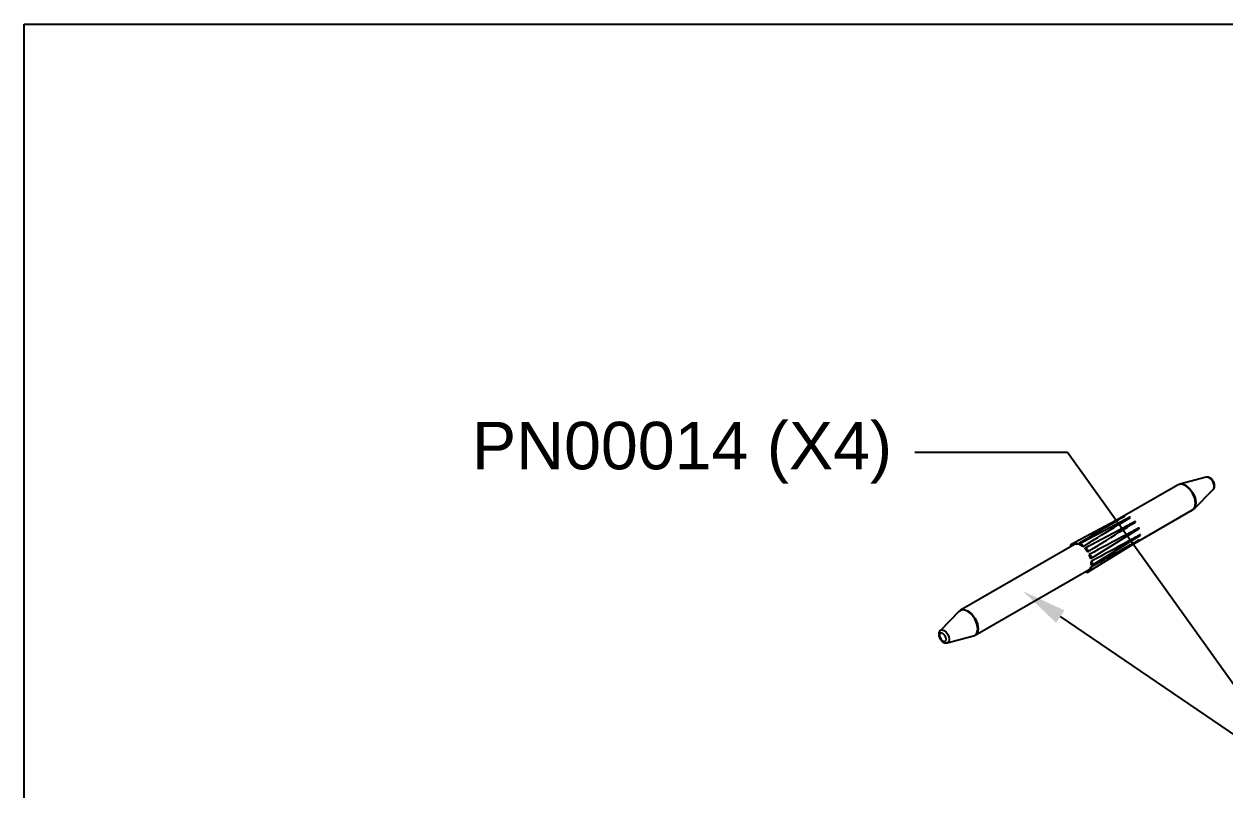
# Model space of a CAD drawing. Extents: x 0 to 11.5, y -11.3 to 0.
# Drawn here: x 0 to 4.757, y -3.035 to 0 of the extents above; entities that cross this region are included whole.
import ezdxf
from ezdxf import colors
from ezdxf.entities.mleader import LeaderData, LeaderLine
from ezdxf.math import Vec2, Vec3

# ---------------------------------------------------------------- set-up
doc = ezdxf.new("R2010")
doc.units = 0
doc.header["$LTSCALE"] = 0.5
doc.header["$MEASUREMENT"] = 0
doc.layers.add('FAB DWG', color=221, linetype='CONTINUOUS')
doc.layers.add('Hardware', color=242, linetype='CONTINUOUS')
doc.layers.add('Text-Unprinted', color=131, linetype='CONTINUOUS', plot=False)
doc.styles.get("Standard").update_dxf_attribs({"font": 'arial.ttf'})

msp = doc.modelspace()

# ---------------------------------------------------------------- linework, layer by layer
at = {"layer": 'Hardware', "transparency": 16777216}
for p, q in [((4.6824, -1.7954), (4.5778, -1.8227)), ((4.6827, -1.7954), (4.6824, -1.7954)), ((4.5713, -1.8254), (4.3297, -1.9648)), ((4.5781, -1.8233), (4.5719, -1.8255)), ((4.6343, -1.9207), (4.7103, -1.8437)), ((4.3606, -1.9483), (4.1626, -2.0542)), ((4.387, -2.0645), (4.6288, -1.925)), ((4.3806, -1.9536), (4.1826, -2.0596)), ((4.3375, -2.0051), (4.2026, -2.0773)), ((4.2315, -2.1443), (4.4223, -2.0259)), ((4.3151, -2.0628), (4.4172, -1.9995)), ((4.1613, -2.062), (3.7099, -2.3225)), ((4.1613, -2.0555), (4.148, -2.0627)), ((4.2262, -2.1643), (4.417, -2.0459)), ((4.2262, -2.1182), (4.3156, -2.0627)), ((3.7674, -2.4221), (4.2188, -2.1616)), ((4.2116, -2.1728), (4.2244, -2.1648)), ((3.7044, -2.3268), (3.6284, -2.4037)), ((3.7087, -2.3233), (3.7044, -2.3279)), ((3.709, -2.3231), (3.7099, -2.3225)), ((3.6563, -2.4521), (3.7609, -2.4248)), ((3.7605, -2.4242), (3.7675, -2.4217))]:
    msp.add_line(p, q, dxfattribs=at)
at = {"layer": 'Hardware', "transparency": 16777216, "flags": 128}
for points in [[(4.7103, -1.8437), (4.7126, -1.8403), (4.7141, -1.8324), (4.7126, -1.8227), (4.7082, -1.8127), (4.7018, -1.804), (4.6941, -1.7978), (4.6865, -1.7952), (4.6827, -1.7954)], [(4.6288, -1.925), (4.6288, -1.925), (4.6376, -1.9148), (4.6407, -1.8986), (4.6376, -1.8789), (4.6288, -1.8586), (4.6156, -1.8408), (4.6, -1.8282), (4.5845, -1.8228), (4.5713, -1.8254)], [(4.5779, -1.8227), (4.586, -1.8221), (4.6015, -1.8275), (4.617, -1.84), (4.6302, -1.8578), (4.639, -1.878), (4.642, -1.8977)], [(4.642, -1.8977), (4.639, -1.9138), (4.6347, -1.9203)], [(4.1467, -2.0704), (4.1462, -2.0687), (4.1461, -2.0658), (4.1469, -2.0636), (4.1485, -2.0624), (4.1507, -2.0624), (4.1531, -2.0636), (4.1552, -2.0655)], [(4.1614, -2.0623), (4.1607, -2.0592), (4.1609, -2.0565), (4.162, -2.0546), (4.1639, -2.0539), (4.1662, -2.0543), (4.1686, -2.0558), (4.1708, -2.0583), (4.1724, -2.0613)], [(4.1807, -2.0635), (4.1812, -2.0611), (4.1826, -2.0596), (4.1846, -2.0592), (4.187, -2.0601), (4.1894, -2.062), (4.1914, -2.0647), (4.1928, -2.0678), (4.1934, -2.0708)], [(4.2016, -2.0781), (4.2032, -2.077), (4.2054, -2.0771), (4.2079, -2.0783), (4.2102, -2.0806), (4.212, -2.0835), (4.2131, -2.0866), (4.2133, -2.0895), (4.2126, -2.0918)], [(4.2186, -2.1022), (4.2209, -2.1027), (4.2234, -2.1044), (4.2255, -2.1069), (4.2271, -2.1099), (4.2279, -2.1131), (4.2278, -2.1158), (4.2268, -2.1177), (4.225, -2.1186)], [(4.2272, -2.1294), (4.2295, -2.1314), (4.2315, -2.1341), (4.2329, -2.1372), (4.2333, -2.1403), (4.2329, -2.1428), (4.2315, -2.1444), (4.2295, -2.1448), (4.2272, -2.1441)], [(4.2127, -2.1651), (4.2133, -2.1679), (4.2131, -2.1706), (4.212, -2.1724), (4.2102, -2.1732), (4.2079, -2.1728), (4.2054, -2.1713), (4.2042, -2.17)], [(4.225, -2.1523), (4.2268, -2.1552), (4.2278, -2.1584), (4.2279, -2.1612), (4.2271, -2.1634), (4.2255, -2.1646), (4.2234, -2.1647), (4.2209, -2.1635), (4.2186, -2.1613)], [(3.7609, -2.4248), (3.7658, -2.4228), (3.7745, -2.4127), (3.7776, -2.3966), (3.7745, -2.3769), (3.7658, -2.3567), (3.7526, -2.3389), (3.7371, -2.3264), (3.7216, -2.321), (3.7085, -2.3236), (3.7044, -2.3268)], [(3.7099, -2.3225), (3.7099, -2.3225), (3.7231, -2.3199), (3.7387, -2.3254), (3.7542, -2.3379), (3.7674, -2.3557), (3.7762, -2.376), (3.7793, -2.3958)], [(3.6259, -2.4223), (3.6269, -2.4286), (3.6298, -2.4352), (3.634, -2.4409), (3.639, -2.4449), (3.644, -2.4466), (3.6482, -2.4458), (3.6511, -2.4426), (3.6521, -2.4374), (3.6511, -2.431), (3.6482, -2.4245), (3.644, -2.4188), (3.639, -2.4147), (3.634, -2.413), (3.6298, -2.4138), (3.6269, -2.4171), (3.6259, -2.4223)], [(3.6284, -2.4037), (3.6304, -2.4022), (3.6369, -2.4009), (3.6445, -2.4036), (3.6522, -2.4097), (3.6587, -2.4185), (3.663, -2.4284), (3.6645, -2.4381), (3.663, -2.4461), (3.6587, -2.4511), (3.6563, -2.4521)], [(3.7793, -2.3958), (3.7762, -2.412), (3.7676, -2.422)]]:
    msp.add_lwpolyline(points, dxfattribs=at)
at = {"layer": 'Hardware', "transparency": 16777216}
for centre, radius, start, end in [((4.3609, -1.9496), 0.00134, 32.0534, 103.8364), ((4.3808, -1.9553), 0.00172, 10.5324, 98.7695), ((4.4003, -1.9736), 0.00242, 1.1873, 76.4046), ((4.4149, -1.9989), 0.00242, 343.6034, 58.8064), ((4.4161, -2.045), 0.00129, 314.5523, 29.5536), ((4.421, -2.0248), 0.00172, 321.2251, 49.4615), ((4.169, -2.0844), 0.0233, 81.416, 108.8286), ((4.1603, -2.1135), 0.054, 52.1956, 67.8221), ((4.1353, -2.1427), 0.0925, 33.3438, 44.2481), ((4.1359, -2.1438), 0.0926, 15.7537, 26.6561), ((4.1736, -2.1367), 0.0541, 352.1909, 7.8091), ((4.2032, -2.1438), 0.0234, 311.2067, 338.6067)]:
    msp.add_arc(centre, radius, start, end, dxfattribs=at)
for points, knots in [([(4.7104, -1.8434), (4.7116, -1.8419), (4.7143, -1.8386), (4.7159, -1.8316), (4.7155, -1.823), (4.712, -1.8133), (4.7057, -1.804), (4.6979, -1.7976), (4.6899, -1.7945), (4.685, -1.7952), (4.683, -1.7954)], [0, 0, 0, 0, 0.0894928, 0.1965564, 0.3238318, 0.4699039, 0.6184422, 0.771598, 0.9026585, 1, 1, 1, 1]), ([(4.1724, -2.0613), (4.1762, -2.0591), (4.1961, -2.0472), (4.2593, -2.0096), (4.3188, -1.9745), (4.3621, -1.9488)], [0, 0, 0, 0, 0.058989, 0.315059, 1, 1, 1, 1]), ([(4.6286, -1.9247), (4.629, -1.9246), (4.6315, -1.9238), (4.633, -1.9215), (4.6342, -1.9196)], [0, 0, 0, 0, 0.182551, 1, 1, 1, 1]), ([(4.1934, -2.0708), (4.1971, -2.0686), (4.217, -2.0564), (4.2801, -2.0177), (4.3394, -1.9814), (4.3825, -1.955)], [0, 0, 0, 0, 0.058989, 0.315059, 1, 1, 1, 1]), ([(4.2126, -2.0918), (4.2163, -2.0895), (4.2363, -2.0771), (4.2998, -2.0377), (4.3594, -2.0005), (4.4027, -1.9735)], [0, 0, 0, 0, 0.058989, 0.315059, 1, 1, 1, 1]), ([(4.4161, -1.9968), (4.4156, -1.997), (4.4119, -1.999), (4.3949, -2.008), (4.3296, -2.0429), (4.2675, -2.0761), (4.2186, -2.1022)], [0, 0, 0, 0, 0.007458, 0.057409, 0.257212, 1, 1, 1, 1]), ([(4.4009, -1.9712), (4.4004, -1.9715), (4.3965, -1.9735), (4.3794, -1.9826), (4.3588, -1.9937), (4.3414, -2.003), (4.3374, -2.0052)], [0, 0, 0, 0, 0.023421, 0.18028, 0.807717, 1, 1, 1, 1]), ([(4.4172, -2.0443), (4.4167, -2.0446), (4.4131, -2.0467), (4.3966, -2.0559), (4.3331, -2.0917), (4.2726, -2.1256), (4.225, -2.1523)], [0, 0, 0, 0, 0.007458, 0.057409, 0.257212, 1, 1, 1, 1]), ([(4.4221, -2.0235), (4.4216, -2.0238), (4.4179, -2.0258), (4.4012, -2.0348), (4.3368, -2.0699), (4.2755, -2.1031), (4.2272, -2.1294)], [0, 0, 0, 0, 0.007458, 0.057409, 0.257212, 1, 1, 1, 1]), ([(3.6284, -2.4042), (3.6273, -2.4053), (3.6247, -2.4081), (3.6233, -2.4132), (3.6231, -2.4169), (3.623, -2.4182)], [0, 0, 0, 0, 0.301407, 0.744023, 1, 1, 1, 1]), ([(3.623, -2.4182), (3.6232, -2.4207), (3.6237, -2.4265), (3.6275, -2.4358), (3.6342, -2.4448), (3.6422, -2.4506), (3.6499, -2.4531), (3.6543, -2.4522), (3.656, -2.4518)], [0, 0, 0, 0, 0.142344, 0.334284, 0.527823, 0.729794, 0.893471, 1, 1, 1, 1])]:
    msp.add_open_spline(points, degree=3, knots=knots, dxfattribs=at)
at = {"layer": 'Text-Unprinted', "ltscale": 0.5, "transparency": 16777216}
msp.add_lwpolyline([(0, 0), (9.9946, 0), (9.9946, -11.2821), (0, -11.2821)], close=True, dxfattribs=at)

# ---------------------------------------------------------------- leaders
at = {"layer": 'FAB DWG', "ltscale": 0.5, "transparency": 16777216}
ml = msp.add_multileader_mtext('Standard', dxfattribs=at)
ml.set_content('PN00014 (X4)', color=256)
ml.set_leader_properties()
ml.build(insert=Vec2(0, 0))
ml.multileader.update_dxf_attribs({"dogleg_length": 0.36, "arrow_head_size": 0.18})
ctx = ml.context
ctx.base_point, ctx.char_height, ctx.arrow_head_size, ctx.landing_gap_size, ctx.plane_origin, ctx.plane_x_axis, ctx.plane_y_axis = Vec3(1.7137, -1.698), 0.188, 0.18, 0.09, Vec3(-6.1017, 10.7826), Vec3(1, 0, 0), Vec3(0, 1, 0)
ctx.text_align_type = 2
notes = []
notes.append((ctx, [(0, (1, 1, 0), (4.1338, -1.698), (-1, 0, 0), 0.6056, [(1, [(3.9559, -2.2466), (5.0663, -3.0028)], 0, [])])]))
ctx.mtext.insert, ctx.mtext.text_direction, ctx.mtext.rotation, ctx.mtext.alignment, ctx.mtext.flow_direction = Vec3(3.4383, -1.5763), Vec3(1, 0, 0), 6.283185, 3, 5
for ctx, leaders in notes:
    for number, flags, end, landing, length, lines in leaders:
        leader = LeaderData()
        leader.index, (leader.has_last_leader_line, leader.has_dogleg_vector, leader.attachment_direction) = number, flags
        leader.last_leader_point, leader.dogleg_vector, leader.dogleg_length = Vec3(end), Vec3(landing), length
        for number, points, colour, breaks in lines:
            line = LeaderLine()
            line.index, line.vertices, line.color, line.breaks = number, Vec3.list(points), colors.encode_raw_color(colour), breaks
            leader.lines.append(line)
        ctx.leaders.append(leader)

doc.saveas('drawing.dxf')
